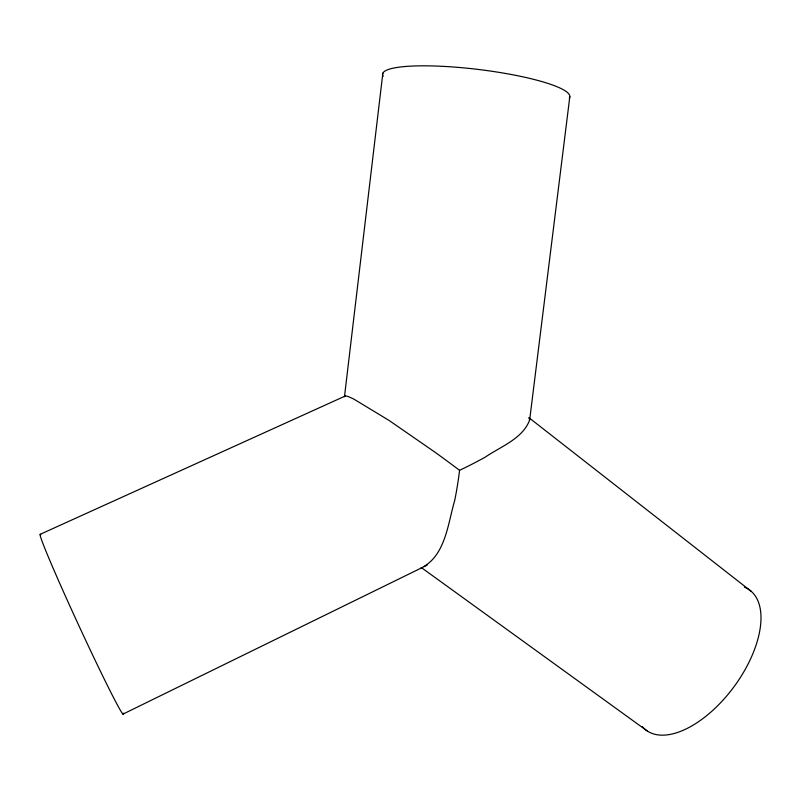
<?xml version="1.0" encoding="UTF-8"?>
<svg xmlns="http://www.w3.org/2000/svg" width="801" height="801" viewBox="0 0 801 801"><rect width="100%" height="100%" fill="white"/><g stroke="black" fill="none" stroke-linecap="round" stroke-linejoin="round"><path stroke-width="1.2" d="M569.821 96.631L529.671 419.894C522.943 438.588 500.745 446.537 485.356 457.061A121.221 26.213 -22.4 0 1 459.574 470.327A121.241 35.745 -84.5 0 1 454.728 500.355C448.19 522.502 445.696 553.481 424.069 566.397M344.47 396.765L382.848 73.171M122.943 714.132L427.143 565.146M40.21 534.307L345.401 395.944M421.136 567.428L647.198 730.943M751.328 591.438L529.091 417.822M528.94 417.862L529.671 419.894M383.148 76.355A94.308 16.13 6.9 0 1 476.034 69.176A94.308 16.13 6.9 0 1 569.261 98.153M123.314 713.15A99.164 3.164 65.2 0 1 79.429 626.853A99.164 3.164 65.2 0 1 40.811 534.818M744.369 587.163A87.099 44.726 -53.6 0 1 734.387 686.227A87.099 44.726 -53.6 0 1 642.412 726.677M459.574 470.327A121.211 9.562 35.5 0 0 434.973 452.185L389.076 420.445L354.152 399.288A81.702 6.588 35.6 0 0 344.53 396.315"/></g></svg>
